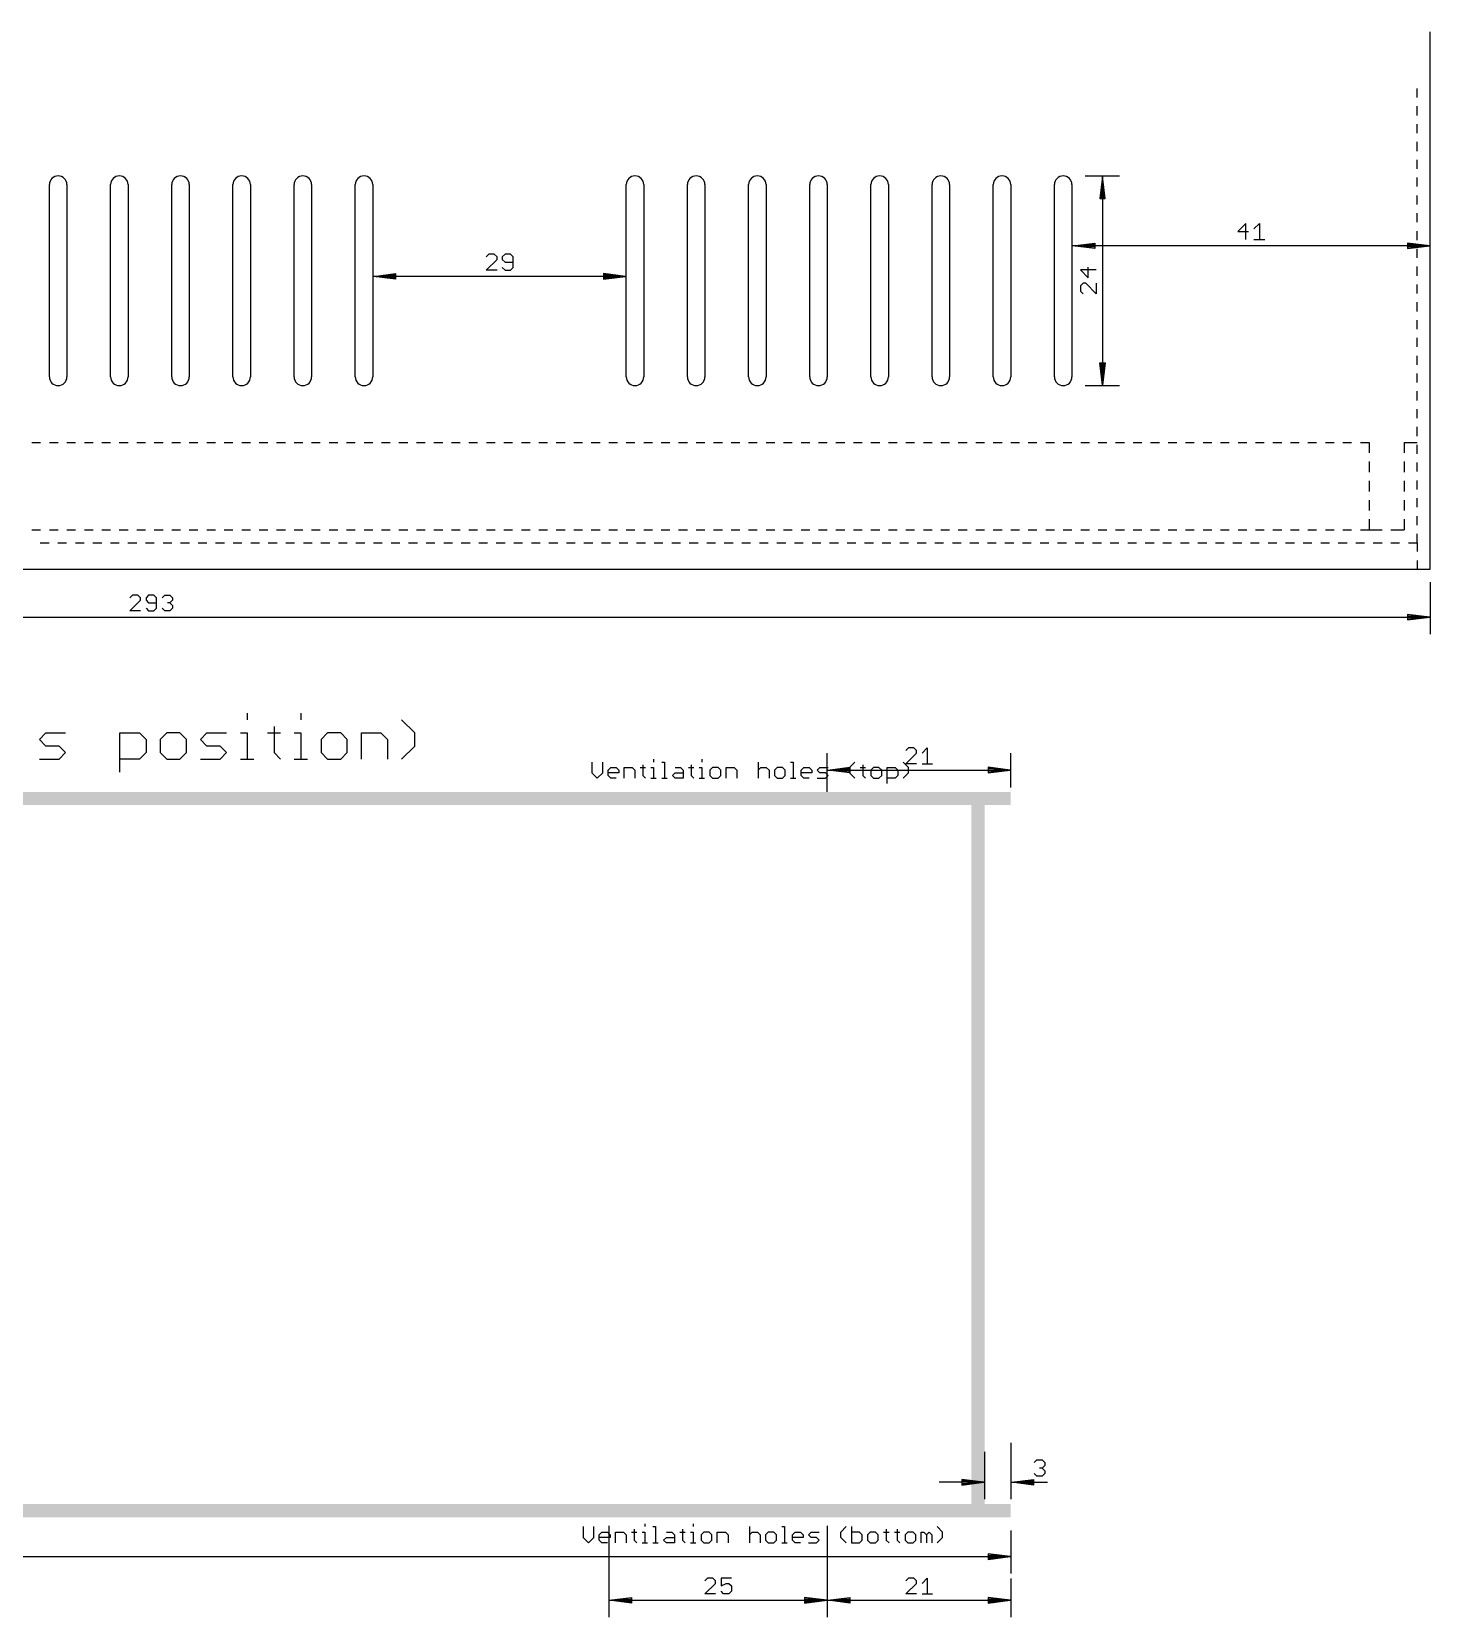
# Model space of a CAD drawing. Extents: x -16 to 648, y -52 to 442.
# Drawn here: x 462 to 622, y -22.9 to 158.5 of the extents above; entities that cross this region are included whole.
import ezdxf

# ---------------------------------------------------------------- set-up
doc = ezdxf.new("R2010")
doc.units = 0
for name, color, linetype in [('113', 4, 'CONTINUOUS'), ('20', 7, 'CONTINUOUS'), ('47', 2, 'CONTINUOUS')]:
    doc.layers.add(name, color=color, linetype=linetype)

# ---------------------------------------------------------------- blocks, each defined once
blk = doc.blocks.new('RECT')
blk.add_solid([(-0.5, -0.5), (0.5, -0.5), (-0.5, 0.5), (0.5, 0.5)])

msp = doc.modelspace()

# ---------------------------------------------------------------- linework, layer by layer
at = {"layer": '113'}
for p, q in [((464, 119), (464, 141)), ((466, 141), (466, 119)), ((471, 119), (471, 141)), ((473, 141), (473, 119)), ((478, 119), (478, 141)), ((480, 141), (480, 119)), ((485, 119), (485, 141)), ((487, 141), (487, 119)), ((492, 119), (492, 141)), ((494, 141), (494, 119)), ((499, 119), (499, 141)), ((501, 141), (501, 119)), ((530, 119), (530, 141)), ((532, 141), (532, 119)), ((537, 119), (537, 141)), ((539, 141), (539, 119)), ((544, 119), (544, 141)), ((546, 141), (546, 119)), ((551, 119), (551, 141)), ((553, 141), (553, 119)), ((558, 119), (558, 141)), ((560, 141), (560, 119)), ((565, 119), (565, 141)), ((567, 141), (567, 119)), ((572, 119), (572, 141)), ((574, 141), (574, 119)), ((579, 119), (579, 141)), ((581, 141), (581, 119)), ((526.0762, 74.9254), (526.0762, 73.6926)), ((527.309, 73.6926), (527.309, 74.9254)), ((531.9091, 74.6172), (531.9091, 73.3844)), ((533.1368, 75.2336), (533.1368, 74.9254)), ((534.0563, 74.9254), (534.3645, 74.9254)), ((534.3645, 74.9254), (534.3645, 73.0762)), ((537.4338, 74.6172), (537.4338, 73.3844)), ((538.6615, 75.2336), (538.6615, 74.9254)), ((545.1058, 74.9254), (545.1058, 73.0762)), ((548.7889, 74.9254), (549.0971, 74.9254)), ((549.0971, 74.9254), (549.0971, 73.0762)), ((555.5414, 74.309), (556.1577, 74.9254)), ((557.0773, 74.6172), (557.0773, 73.3844)), ((562.2963, 74.309), (561.6799, 74.9254)), ((526.0762, 73.6926), (526.6926, 73.0762)), ((526.6926, 73.0762), (527.309, 73.6926)), ((527.9178, 74.0008), (528.226, 74.309)), ((527.9178, 73.3844), (527.9178, 74.0008)), ((529.1506, 73.6926), (527.9178, 73.6926)), ((528.226, 73.0762), (527.9178, 73.3844)), ((528.226, 74.309), (528.8424, 74.309)), ((528.8424, 73.0762), (528.226, 73.0762)), ((528.8424, 74.309), (529.1506, 74.0008)), ((529.1506, 74.0008), (529.1506, 73.6926)), ((529.7593, 73.0762), (529.7593, 74.309)), ((529.7593, 74.309), (530.6839, 74.309)), ((530.6839, 74.309), (530.9921, 74.0008)), ((530.9921, 74.0008), (530.9921, 73.0762)), ((531.6009, 74.309), (532.2173, 74.309)), ((531.9091, 73.3844), (532.2173, 73.0762)), ((532.8286, 74.309), (533.1368, 74.309)), ((532.8286, 73.0762), (533.445, 73.0762)), ((533.1368, 74.309), (533.1368, 73.0762)), ((534.0563, 73.0762), (534.6727, 73.0762)), ((535.2841, 73.3844), (535.5923, 73.6926)), ((535.5923, 73.0762), (535.2841, 73.3844)), ((535.5923, 74.309), (536.2087, 74.309)), ((535.5923, 73.6926), (536.5168, 73.6926)), ((536.5168, 73.0762), (535.5923, 73.0762)), ((536.2087, 74.309), (536.5168, 74.0008)), ((536.5168, 74.0008), (536.5168, 73.0762)), ((537.1256, 74.309), (537.742, 74.309)), ((537.4338, 73.3844), (537.742, 73.0762)), ((538.3533, 74.309), (538.6615, 74.309)), ((538.3533, 73.0762), (538.9697, 73.0762)), ((538.6615, 74.309), (538.6615, 73.0762)), ((539.8893, 74.309), (539.5811, 74.0008)), ((539.5811, 74.0008), (539.5811, 73.3844)), ((539.5811, 73.3844), (539.8893, 73.0762)), ((540.5057, 74.309), (539.8893, 74.309)), ((539.8893, 73.0762), (540.5057, 73.0762)), ((540.8139, 74.0008), (540.5057, 74.309)), ((540.5057, 73.0762), (540.8139, 73.3844)), ((540.8139, 73.3844), (540.8139, 74.0008)), ((541.4226, 73.0762), (541.4226, 74.309)), ((541.4226, 74.309), (542.3472, 74.309)), ((542.3472, 74.309), (542.6554, 74.0008)), ((542.6554, 74.0008), (542.6554, 73.0762)), ((545.1058, 74.0008), (545.414, 74.309)), ((545.414, 74.309), (546.0304, 74.309)), ((546.0304, 74.309), (546.3386, 74.0008)), ((546.3386, 74.0008), (546.3386, 73.0762)), ((547.2555, 74.309), (546.9474, 74.0008)), ((546.9474, 74.0008), (546.9474, 73.3844)), ((546.9474, 73.3844), (547.2555, 73.0762)), ((547.8719, 74.309), (547.2555, 74.309)), ((547.2555, 73.0762), (547.8719, 73.0762)), ((548.1801, 74.0008), (547.8719, 74.309)), ((547.8719, 73.0762), (548.1801, 73.3844)), ((548.1801, 73.3844), (548.1801, 74.0008)), ((548.7889, 73.0762), (549.4053, 73.0762)), ((550.0166, 74.0008), (550.3248, 74.309)), ((550.0166, 73.3844), (550.0166, 74.0008)), ((551.2494, 73.6926), (550.0166, 73.6926)), ((550.3248, 73.0762), (550.0166, 73.3844)), ((550.3248, 74.309), (550.9412, 74.309)), ((550.9412, 73.0762), (550.3248, 73.0762)), ((550.9412, 74.309), (551.2494, 74.0008)), ((551.2494, 74.0008), (551.2494, 73.6926)), ((551.8582, 74.0008), (552.1664, 74.309)), ((552.1664, 73.6926), (551.8582, 74.0008)), ((551.8582, 73.0762), (552.7828, 73.0762)), ((552.1664, 74.309), (553.091, 74.309)), ((552.7828, 73.6926), (552.1664, 73.6926)), ((553.091, 73.3844), (552.7828, 73.6926)), ((552.7828, 73.0762), (553.091, 73.3844)), ((555.5414, 73.6926), (555.5414, 74.309)), ((556.1577, 73.0762), (555.5414, 73.6926)), ((556.7691, 74.309), (557.3855, 74.309)), ((557.0773, 73.3844), (557.3855, 73.0762)), ((558.305, 74.309), (557.9968, 74.0008)), ((557.9968, 74.0008), (557.9968, 73.3844)), ((557.9968, 73.3844), (558.305, 73.0762)), ((558.9214, 74.309), (558.305, 74.309)), ((558.305, 73.0762), (558.9214, 73.0762)), ((559.2296, 74.0008), (558.9214, 74.309)), ((558.9214, 73.0762), (559.2296, 73.3844)), ((559.2296, 73.3844), (559.2296, 74.0008)), ((559.8384, 72.4598), (559.8384, 74.309)), ((559.8384, 74.309), (560.7629, 74.309)), ((560.7629, 73.0762), (559.8384, 73.0762)), ((560.7629, 74.309), (561.0711, 74.0008)), ((561.0711, 73.3844), (560.7629, 73.0762)), ((561.0711, 74.0008), (561.0711, 73.3844)), ((561.6799, 73.0762), (562.2963, 73.6926)), ((562.2963, 73.6926), (562.2963, 74.309)), ((525.0762, -12.5746), (525.0762, -13.8074)), ((526.309, -13.8074), (526.309, -12.5746)), ((532.1368, -12.2664), (532.1368, -12.5746)), ((533.0563, -12.5746), (533.3645, -12.5746)), ((533.3645, -12.5746), (533.3645, -14.4238)), ((537.6615, -12.2664), (537.6615, -12.5746)), ((544.1058, -12.5746), (544.1058, -14.4238)), ((547.7889, -12.5746), (548.0971, -12.5746)), ((548.0971, -12.5746), (548.0971, -14.4238)), ((554.5414, -13.191), (555.1577, -12.5746)), ((555.7691, -12.5746), (555.7691, -14.4238)), ((566.2072, -13.191), (565.5908, -12.5746)), ((525.0762, -13.8074), (525.6926, -14.4238)), ((525.6926, -14.4238), (526.309, -13.8074)), ((526.9178, -13.4992), (527.226, -13.191)), ((526.9178, -14.1156), (526.9178, -13.4992)), ((528.1506, -13.8074), (526.9178, -13.8074)), ((527.226, -14.4238), (526.9178, -14.1156)), ((527.226, -13.191), (527.8424, -13.191)), ((527.8424, -14.4238), (527.226, -14.4238)), ((527.8424, -13.191), (528.1506, -13.4992)), ((528.1506, -13.4992), (528.1506, -13.8074)), ((528.7593, -14.4238), (528.7593, -13.191)), ((528.7593, -13.191), (529.6839, -13.191)), ((529.6839, -13.191), (529.9921, -13.4992)), ((529.9921, -13.4992), (529.9921, -14.4238)), ((530.6009, -13.191), (531.2173, -13.191)), ((530.9091, -12.8828), (530.9091, -14.1156)), ((530.9091, -14.1156), (531.2173, -14.4238)), ((531.8286, -13.191), (532.1368, -13.191)), ((531.8286, -14.4238), (532.445, -14.4238)), ((532.1368, -13.191), (532.1368, -14.4238)), ((533.0563, -14.4238), (533.6727, -14.4238)), ((534.2841, -14.1156), (534.5923, -13.8074)), ((534.5923, -14.4238), (534.2841, -14.1156)), ((534.5923, -13.191), (535.2087, -13.191)), ((534.5923, -13.8074), (535.5168, -13.8074)), ((535.5168, -14.4238), (534.5923, -14.4238)), ((535.2087, -13.191), (535.5168, -13.4992)), ((535.5168, -13.4992), (535.5168, -14.4238)), ((536.1256, -13.191), (536.742, -13.191)), ((536.4338, -12.8828), (536.4338, -14.1156)), ((536.4338, -14.1156), (536.742, -14.4238)), ((537.3533, -13.191), (537.6615, -13.191)), ((537.3533, -14.4238), (537.9697, -14.4238)), ((537.6615, -13.191), (537.6615, -14.4238)), ((538.8893, -13.191), (538.5811, -13.4992)), ((538.5811, -13.4992), (538.5811, -14.1156)), ((538.5811, -14.1156), (538.8893, -14.4238)), ((539.5057, -13.191), (538.8893, -13.191)), ((538.8893, -14.4238), (539.5057, -14.4238)), ((539.8139, -13.4992), (539.5057, -13.191)), ((539.5057, -14.4238), (539.8139, -14.1156)), ((539.8139, -14.1156), (539.8139, -13.4992)), ((540.4226, -14.4238), (540.4226, -13.191)), ((540.4226, -13.191), (541.3472, -13.191)), ((541.3472, -13.191), (541.6554, -13.4992)), ((541.6554, -13.4992), (541.6554, -14.4238)), ((544.1058, -13.4992), (544.414, -13.191)), ((544.414, -13.191), (545.0304, -13.191)), ((545.0304, -13.191), (545.3386, -13.4992)), ((545.3386, -13.4992), (545.3386, -14.4238)), ((546.2555, -13.191), (545.9474, -13.4992)), ((545.9474, -13.4992), (545.9474, -14.1156)), ((545.9474, -14.1156), (546.2555, -14.4238)), ((546.8719, -13.191), (546.2555, -13.191)), ((546.2555, -14.4238), (546.8719, -14.4238)), ((547.1801, -13.4992), (546.8719, -13.191)), ((546.8719, -14.4238), (547.1801, -14.1156)), ((547.1801, -14.1156), (547.1801, -13.4992)), ((547.7889, -14.4238), (548.4053, -14.4238)), ((549.0166, -13.4992), (549.3248, -13.191)), ((549.0166, -14.1156), (549.0166, -13.4992)), ((550.2494, -13.8074), (549.0166, -13.8074)), ((549.3248, -14.4238), (549.0166, -14.1156)), ((549.3248, -13.191), (549.9412, -13.191)), ((549.9412, -14.4238), (549.3248, -14.4238)), ((549.9412, -13.191), (550.2494, -13.4992)), ((550.2494, -13.4992), (550.2494, -13.8074)), ((550.8582, -13.4992), (551.1664, -13.191)), ((551.1664, -13.8074), (550.8582, -13.4992)), ((550.8582, -14.4238), (551.7828, -14.4238)), ((551.1664, -13.191), (552.091, -13.191)), ((551.7828, -13.8074), (551.1664, -13.8074)), ((552.091, -14.1156), (551.7828, -13.8074)), ((551.7828, -14.4238), (552.091, -14.1156)), ((554.5414, -13.8074), (554.5414, -13.191)), ((555.1577, -14.4238), (554.5414, -13.8074)), ((556.6937, -13.191), (555.7691, -13.191)), ((555.7691, -14.4238), (556.6937, -14.4238)), ((557.0019, -13.4992), (556.6937, -13.191)), ((556.6937, -14.4238), (557.0019, -14.1156)), ((557.0019, -14.1156), (557.0019, -13.4992)), ((557.9188, -13.191), (557.6106, -13.4992)), ((557.6106, -13.4992), (557.6106, -14.1156)), ((557.6106, -14.1156), (557.9188, -14.4238)), ((558.5352, -13.191), (557.9188, -13.191)), ((557.9188, -14.4238), (558.5352, -14.4238)), ((558.8434, -13.4992), (558.5352, -13.191)), ((558.5352, -14.4238), (558.8434, -14.1156)), ((558.8434, -14.1156), (558.8434, -13.4992)), ((559.4522, -13.191), (560.0686, -13.191)), ((559.7604, -12.8828), (559.7604, -14.1156)), ((559.7604, -14.1156), (560.0686, -14.4238)), ((560.6799, -13.191), (561.2963, -13.191)), ((560.9881, -12.8828), (560.9881, -14.1156)), ((560.9881, -14.1156), (561.2963, -14.4238)), ((562.2158, -13.191), (561.9076, -13.4992)), ((561.9076, -13.4992), (561.9076, -14.1156)), ((561.9076, -14.1156), (562.2158, -14.4238)), ((562.8322, -13.191), (562.2158, -13.191)), ((562.2158, -14.4238), (562.8322, -14.4238)), ((563.1404, -13.4992), (562.8322, -13.191)), ((562.8322, -14.4238), (563.1404, -14.1156)), ((563.1404, -14.1156), (563.1404, -13.4992)), ((563.7492, -14.4238), (563.7492, -13.191)), ((563.7492, -13.191), (564.0574, -13.191)), ((564.0574, -13.191), (564.3656, -13.4992)), ((564.3656, -13.4992), (564.6738, -13.191)), ((564.3656, -13.4992), (564.3656, -14.4238)), ((564.6738, -13.191), (564.982, -13.4992)), ((564.982, -13.4992), (564.982, -14.4238)), ((565.5908, -14.4238), (566.2072, -13.8074)), ((566.2072, -13.8074), (566.2072, -13.191))]:
    msp.add_line(p, q, dxfattribs=at)
for centre, start, end in [((465, 141), 90, 180), ((465, 141), 0, 90), ((472, 141), 90, 180), ((472, 141), 0, 90), ((479, 141), 90, 180), ((479, 141), 0, 90), ((486, 141), 90, 180), ((486, 141), 0, 90), ((493, 141), 90, 180), ((493, 141), 0, 90), ((500, 141), 90, 180), ((500, 141), 0, 90), ((531, 141), 90, 180), ((531, 141), 0, 90), ((538, 141), 90, 180), ((538, 141), 0, 90), ((545, 141), 90, 180), ((545, 141), 0, 90), ((552, 141), 90, 180), ((552, 141), 0, 90), ((559, 141), 90, 180), ((559, 141), 0, 90), ((566, 141), 90, 180), ((566, 141), 0, 90), ((573, 141), 90, 180), ((573, 141), 0, 90), ((580, 141), 90, 180), ((580, 141), 0, 90), ((465, 119), 180, 270), ((465, 119), 270, 0), ((472, 119), 180, 270), ((472, 119), 270, 0), ((479, 119), 180, 270), ((479, 119), 270, 0), ((486, 119), 180, 270), ((486, 119), 270, 0), ((493, 119), 180, 270), ((493, 119), 270, 0), ((500, 119), 180, 270), ((500, 119), 270, 0), ((531, 119), 180, 270), ((531, 119), 270, 0), ((538, 119), 180, 270), ((538, 119), 270, 0), ((545, 119), 180, 270), ((545, 119), 270, 0), ((552, 119), 180, 270), ((552, 119), 270, 0), ((559, 119), 180, 270), ((559, 119), 270, 0), ((566, 119), 180, 270), ((566, 119), 270, 0), ((573, 119), 180, 270), ((573, 119), 270, 0), ((580, 119), 180, 270), ((580, 119), 270, 0)]:
    msp.add_arc(centre, 1, start, end, dxfattribs=at)
at = {"layer": '20'}
for p, q in [((622, 97), (622, 158.5)), ((620.5, 150.9615), (620.5, 152)), ((620.5, 148.9231), (620.5, 149.9615)), ((620.5, 146.8846), (620.5, 147.9231)), ((620.5, 144.8462), (620.5, 145.8846)), ((620.5, 142.8077), (620.5, 143.8462)), ((620.5, 140.7692), (620.5, 141.8077)), ((620.5, 138.7308), (620.5, 139.7692)), ((620.5, 136.6923), (620.5, 137.7308)), ((620.5, 134.6538), (620.5, 135.6923)), ((620.5, 132.6154), (620.5, 133.6538)), ((620.5, 130.5769), (620.5, 131.6154)), ((620.5, 128.5385), (620.5, 129.5769)), ((620.5, 126.5), (620.5, 127.5385)), ((620.5, 124.4615), (620.5, 125.5)), ((620.5, 122.4231), (620.5, 123.4615)), ((620.5, 120.3846), (620.5, 121.4231)), ((620.5, 118.3462), (620.5, 119.3846)), ((620.5, 116.3077), (620.5, 117.3462)), ((620.5, 114.2692), (620.5, 115.3077)), ((620.5, 112.2308), (620.5, 113.2692)), ((462, 111.5), (463, 111.5)), ((464, 111.5), (465, 111.5)), ((466, 111.5), (467, 111.5)), ((468, 111.5), (469, 111.5)), ((470, 111.5), (471, 111.5)), ((472, 111.5), (473, 111.5)), ((474, 111.5), (475, 111.5)), ((476, 111.5), (477, 111.5)), ((478, 111.5), (479, 111.5)), ((480, 111.5), (481, 111.5)), ((482, 111.5), (483, 111.5)), ((484, 111.5), (485, 111.5)), ((486, 111.5), (487, 111.5)), ((488, 111.5), (489, 111.5)), ((490, 111.5), (491, 111.5)), ((492, 111.5), (493, 111.5)), ((494, 111.5), (495, 111.5)), ((496, 111.5), (497, 111.5)), ((498, 111.5), (499, 111.5)), ((500, 111.5), (501, 111.5)), ((502, 111.5), (503, 111.5)), ((504, 111.5), (505, 111.5)), ((506, 111.5), (507, 111.5)), ((508, 111.5), (509, 111.5)), ((510, 111.5), (511, 111.5)), ((512, 111.5), (513, 111.5)), ((514, 111.5), (515, 111.5)), ((516, 111.5), (517, 111.5)), ((518, 111.5), (519, 111.5)), ((520, 111.5), (521, 111.5)), ((522, 111.5), (523, 111.5)), ((524, 111.5), (525, 111.5)), ((526, 111.5), (527, 111.5)), ((528, 111.5), (529, 111.5)), ((530, 111.5), (531, 111.5)), ((532, 111.5), (533, 111.5)), ((534, 111.5), (535, 111.5)), ((536, 111.5), (537, 111.5)), ((538, 111.5), (539, 111.5)), ((540, 111.5), (541, 111.5)), ((542, 111.5), (543, 111.5)), ((544, 111.5), (545, 111.5)), ((546, 111.5), (547, 111.5)), ((548, 111.5), (549, 111.5)), ((550, 111.5), (551, 111.5)), ((552, 111.5), (553, 111.5)), ((554, 111.5), (555, 111.5)), ((556, 111.5), (557, 111.5)), ((558, 111.5), (559, 111.5)), ((560, 111.5), (561, 111.5)), ((562, 111.5), (563, 111.5)), ((564, 111.5), (565, 111.5)), ((566, 111.5), (567, 111.5)), ((568, 111.5), (569, 111.5)), ((570, 111.5), (571, 111.5)), ((572, 111.5), (573, 111.5)), ((574, 111.5), (575, 111.5)), ((576, 111.5), (577, 111.5)), ((578, 111.5), (579, 111.5)), ((580, 111.5), (581, 111.5)), ((582, 111.5), (583, 111.5)), ((584, 111.5), (585, 111.5)), ((586, 111.5), (587, 111.5)), ((588, 111.5), (589, 111.5)), ((590, 111.5), (591, 111.5)), ((592, 111.5), (593, 111.5)), ((594, 111.5), (595, 111.5)), ((596, 111.5), (597, 111.5)), ((598, 111.5), (599, 111.5)), ((600, 111.5), (601, 111.5)), ((602, 111.5), (603, 111.5)), ((604, 111.5), (605, 111.5)), ((606, 111.5), (607, 111.5)), ((608, 111.5), (609, 111.5)), ((610, 111.5), (611, 111.5)), ((612, 111.5), (613, 111.5)), ((614, 111.5), (615, 111.5)), ((615, 111.5), (615, 110.3)), ((619, 111.5), (619, 110.3)), ((619, 111.5), (620.5, 111.5)), ((620.5, 110.1923), (620.5, 111.2308)), ((615, 109.3), (615, 108.1)), ((619, 109.3), (619, 108.1)), ((620.5, 108.1538), (620.5, 109.1923)), ((615, 107.1), (615, 105.9)), ((619, 107.1), (619, 105.9)), ((620.5, 106.1154), (620.5, 107.1538)), ((615, 104.9), (615, 103.7)), ((619, 104.9), (619, 103.7)), ((620.5, 104.0769), (620.5, 105.1154)), ((615, 102.7), (615, 101.5)), ((619, 102.7), (619, 101.5)), ((620.5, 102.0385), (620.5, 103.0769)), ((462, 101.5), (463, 101.5)), ((462.9552, 100), (463.9621, 100)), ((464, 101.5), (465, 101.5)), ((464.9621, 100), (465.969, 100)), ((466, 101.5), (467, 101.5)), ((466.969, 100), (467.9759, 100)), ((468, 101.5), (469, 101.5)), ((468.9759, 100), (469.9828, 100)), ((470, 101.5), (471, 101.5)), ((470.9828, 100), (471.9897, 100)), ((472, 101.5), (473, 101.5)), ((472.9897, 100), (473.9966, 100)), ((474, 101.5), (475, 101.5)), ((474.9966, 100), (476.0034, 100)), ((476, 101.5), (477, 101.5)), ((477.0034, 100), (478.0103, 100)), ((478, 101.5), (479, 101.5)), ((479.0103, 100), (480.0172, 100)), ((480, 101.5), (481, 101.5)), ((481.0172, 100), (482.0241, 100)), ((482, 101.5), (483, 101.5)), ((483.0241, 100), (484.031, 100)), ((484, 101.5), (485, 101.5)), ((485.031, 100), (486.0379, 100)), ((486, 101.5), (487, 101.5)), ((487.0379, 100), (488.0448, 100)), ((488, 101.5), (489, 101.5)), ((489.0448, 100), (490.0517, 100)), ((490, 101.5), (491, 101.5)), ((491.0517, 100), (492.0586, 100)), ((492, 101.5), (493, 101.5)), ((493.0586, 100), (494.0655, 100)), ((494, 101.5), (495, 101.5)), ((495.0655, 100), (496.0724, 100)), ((496, 101.5), (497, 101.5)), ((497.0724, 100), (498.0793, 100)), ((498, 101.5), (499, 101.5)), ((499.0793, 100), (500.0862, 100)), ((500, 101.5), (501, 101.5)), ((501.0862, 100), (502.0931, 100)), ((502, 101.5), (503, 101.5)), ((503.0931, 100), (504.1, 100)), ((504, 101.5), (505, 101.5)), ((505.1, 100), (506.1069, 100)), ((506, 101.5), (507, 101.5)), ((507.1069, 100), (508.1138, 100)), ((508, 101.5), (509, 101.5)), ((509.1138, 100), (510.1207, 100)), ((510, 101.5), (511, 101.5)), ((511.1207, 100), (512.1276, 100)), ((512, 101.5), (513, 101.5)), ((513.1276, 100), (514.1345, 100)), ((514, 101.5), (515, 101.5)), ((515.1345, 100), (516.1414, 100)), ((516, 101.5), (517, 101.5)), ((517.1414, 100), (518.1483, 100)), ((518, 101.5), (519, 101.5)), ((519.1483, 100), (520.1552, 100)), ((520, 101.5), (521, 101.5)), ((521.1552, 100), (522.1621, 100)), ((522, 101.5), (523, 101.5)), ((523.1621, 100), (524.169, 100)), ((524, 101.5), (525, 101.5)), ((525.169, 100), (526.1759, 100)), ((526, 101.5), (527, 101.5)), ((527.1759, 100), (528.1828, 100)), ((528, 101.5), (529, 101.5)), ((529.1828, 100), (530.1897, 100)), ((530, 101.5), (531, 101.5)), ((531.1897, 100), (532.1966, 100)), ((532, 101.5), (533, 101.5)), ((533.1966, 100), (534.2034, 100)), ((534, 101.5), (535, 101.5)), ((535.2034, 100), (536.2103, 100)), ((536, 101.5), (537, 101.5)), ((537.2103, 100), (538.2172, 100)), ((538, 101.5), (539, 101.5)), ((539.2172, 100), (540.2241, 100)), ((540, 101.5), (541, 101.5)), ((541.2241, 100), (542.231, 100)), ((542, 101.5), (543, 101.5)), ((543.231, 100), (544.2379, 100)), ((544, 101.5), (545, 101.5)), ((545.2379, 100), (546.2448, 100)), ((546, 101.5), (547, 101.5)), ((547.2448, 100), (548.2517, 100)), ((548, 101.5), (549, 101.5)), ((549.2517, 100), (550.2586, 100)), ((550, 101.5), (551, 101.5)), ((551.2586, 100), (552.2655, 100)), ((552, 101.5), (553, 101.5)), ((553.2655, 100), (554.2724, 100)), ((554, 101.5), (555, 101.5)), ((555.2724, 100), (556.2793, 100)), ((556, 101.5), (557, 101.5)), ((557.2793, 100), (558.2862, 100)), ((558, 101.5), (559, 101.5)), ((559.2862, 100), (560.2931, 100)), ((560, 101.5), (561, 101.5)), ((561.2931, 100), (562.3, 100)), ((562, 101.5), (563, 101.5)), ((563.3, 100), (564.3069, 100)), ((564, 101.5), (565, 101.5)), ((565.3069, 100), (566.3138, 100)), ((566, 101.5), (567, 101.5)), ((567.3138, 100), (568.3207, 100)), ((568, 101.5), (569, 101.5)), ((569.3207, 100), (570.3276, 100)), ((570, 101.5), (571, 101.5)), ((571.3276, 100), (572.3345, 100)), ((572, 101.5), (573, 101.5)), ((573.3345, 100), (574.3414, 100)), ((574, 101.5), (575, 101.5)), ((575.3414, 100), (576.3483, 100)), ((576, 101.5), (577, 101.5)), ((577.3483, 100), (578.3552, 100)), ((578, 101.5), (579, 101.5)), ((579.3552, 100), (580.3621, 100)), ((580, 101.5), (581, 101.5)), ((581.3621, 100), (582.369, 100)), ((582, 101.5), (583, 101.5)), ((583.369, 100), (584.3759, 100)), ((584, 101.5), (585, 101.5)), ((585.3759, 100), (586.3828, 100)), ((586, 101.5), (587, 101.5)), ((587.3828, 100), (588.3897, 100)), ((588, 101.5), (589, 101.5)), ((589.3897, 100), (590.3966, 100)), ((590, 101.5), (591, 101.5)), ((591.3966, 100), (592.4034, 100)), ((592, 101.5), (593, 101.5)), ((593.4034, 100), (594.4103, 100)), ((594, 101.5), (595, 101.5)), ((595.4103, 100), (596.4172, 100)), ((596, 101.5), (597, 101.5)), ((597.4172, 100), (598.4241, 100)), ((598, 101.5), (599, 101.5)), ((599.4241, 100), (600.431, 100)), ((600, 101.5), (601, 101.5)), ((601.431, 100), (602.4379, 100)), ((602, 101.5), (603, 101.5)), ((603.4379, 100), (604.4448, 100)), ((604, 101.5), (605, 101.5)), ((605.4448, 100), (606.4517, 100)), ((606, 101.5), (607, 101.5)), ((607.4517, 100), (608.4586, 100)), ((608, 101.5), (609, 101.5)), ((609.4586, 100), (610.4655, 100)), ((610, 101.5), (611, 101.5)), ((611.4655, 100), (612.4724, 100)), ((612, 101.5), (613, 101.5)), ((613.4724, 100), (614.4793, 100)), ((614, 101.5), (615, 101.5)), ((615, 101.5), (616.5, 101.5)), ((615.4793, 100), (616.4862, 100)), ((617.4862, 100), (618.4931, 100)), ((617.5, 101.5), (619, 101.5)), ((619.4931, 100), (620.5, 100)), ((620.5, 100), (620.5, 101.0385)), ((620.5, 100), (620.5, 99)), ((620.5, 98), (620.5, 97)), ((330.5, 97), (620.5, 97)), ((620.5, 97), (622, 97))]:
    msp.add_line(p, q, dxfattribs=at)
at = {"layer": '47'}
for p, q in [((582.5, 142), (586.45, 142)), ((584.5, 141.935), (584.1808, 139.4)), ((584.5, 141.935), (584.24, 139.4)), ((584.5, 141.935), (584.37, 139.4)), ((584.5, 141.935), (584.5, 118.065)), ((584.8192, 139.4), (584.5, 141.935)), ((584.63, 139.4), (584.5, 141.935)), ((584.76, 139.4), (584.5, 141.935)), ((584.1808, 139.4), (584.8192, 139.4)), ((600.9075, 136.5554), (599.9829, 135.6308)), ((600.9075, 134.7062), (600.9075, 136.5554)), ((601.8245, 135.939), (602.4409, 136.5554)), ((602.4409, 136.5554), (602.4409, 134.7062)), ((581, 135), (581, 132.05)), ((581.065, 134), (583.6, 134.3192)), ((583.6, 134.3192), (583.6, 133.6808)), ((599.9829, 135.6308), (601.2157, 135.6308)), ((601.8245, 134.7062), (603.0573, 134.7062)), ((621.935, 134), (619.4, 134.3192)), ((619.4, 134.3192), (619.4, 133.6808)), ((622, 132.5), (622, 135.95)), ((501, 132.5), (501, 128.55)), ((514.2911, 133.0554), (513.9829, 132.7472)), ((514.9075, 133.0554), (514.2911, 133.0554)), ((515.2157, 132.7472), (514.9075, 133.0554)), ((515.2157, 132.439), (515.2157, 132.7472)), ((516.1327, 133.0554), (515.8245, 132.7472)), ((515.8245, 132.7472), (515.8245, 132.439)), ((516.7491, 133.0554), (516.1327, 133.0554)), ((517.0573, 132.7472), (516.7491, 133.0554)), ((517.0573, 131.5144), (517.0573, 132.7472)), ((581.065, 134), (583.6, 134.26)), ((581.065, 134), (583.6, 134.13)), ((621.935, 134), (581.065, 134)), ((583.6, 133.6808), (581.065, 134)), ((583.6, 133.87), (581.065, 134)), ((583.6, 133.74), (581.065, 134)), ((621.935, 134), (619.4, 134.26)), ((621.935, 134), (619.4, 134.13)), ((619.4, 133.6808), (621.935, 134)), ((619.4, 133.87), (621.935, 134)), ((619.4, 133.74), (621.935, 134)), ((501.065, 130.5), (503.6, 130.8192)), ((501.065, 130.5), (503.6, 130.76)), ((503.6, 130.8192), (503.6, 130.1808)), ((513.9829, 131.2062), (515.2157, 132.439)), ((515.2157, 131.2062), (513.9829, 131.2062)), ((515.8245, 132.439), (516.1327, 132.1308)), ((515.8245, 131.5144), (516.1327, 131.2062)), ((516.1327, 132.1308), (517.0573, 132.1308)), ((516.1327, 131.2062), (516.7491, 131.2062)), ((516.7491, 131.2062), (517.0573, 131.5144)), ((529.935, 130.5), (527.4, 130.8192)), ((527.4, 130.8192), (527.4, 130.1808)), ((529.935, 130.5), (527.4, 130.76)), ((530, 129), (530, 132.45)), ((583.7684, 131.2491), (581.9701, 131.2491)), ((581.9701, 131.2491), (582.8692, 130.3499)), ((582.8692, 130.3499), (582.8692, 131.5488)), ((501.065, 130.5), (503.6, 130.63)), ((529.935, 130.5), (501.065, 130.5)), ((503.6, 130.1808), (501.065, 130.5)), ((503.6, 130.37), (501.065, 130.5)), ((503.6, 130.24), (501.065, 130.5)), ((529.935, 130.5), (527.4, 130.63)), ((527.4, 130.1808), (529.935, 130.5)), ((527.4, 130.37), (529.935, 130.5)), ((527.4, 130.24), (529.935, 130.5)), ((582.2698, 129.7072), (581.9701, 129.4075)), ((581.9701, 129.4075), (581.9701, 128.8081)), ((582.5695, 129.7072), (582.2698, 129.7072)), ((583.7684, 128.5083), (582.5695, 129.7072)), ((583.7684, 129.7072), (583.7684, 128.5083)), ((581.9701, 128.8081), (582.2698, 128.5083)), ((584.5, 118.065), (584.1808, 120.6)), ((584.1808, 120.6), (584.8192, 120.6)), ((584.5, 118.065), (584.24, 120.6)), ((584.5, 118.065), (584.37, 120.6)), ((584.8192, 120.6), (584.5, 118.065)), ((584.63, 120.6), (584.5, 118.065)), ((584.76, 120.6), (584.5, 118.065)), ((582.5, 118), (586.45, 118)), ((622, 95.5), (622, 89.55)), ((473.5137, 94.0299), (473.2139, 93.7302)), ((473.2139, 92.2316), (474.4128, 93.4305)), ((474.1131, 94.0299), (473.5137, 94.0299)), ((474.4128, 93.7302), (474.1131, 94.0299)), ((474.4128, 93.4305), (474.4128, 93.7302)), ((475.3552, 94.0299), (475.0555, 93.7302)), ((475.0555, 93.7302), (475.0555, 93.4305)), ((475.0555, 93.4305), (475.3552, 93.1308)), ((475.9547, 94.0299), (475.3552, 94.0299)), ((475.3552, 93.1308), (476.2544, 93.1308)), ((476.2544, 93.7302), (475.9547, 94.0299)), ((476.2544, 92.5313), (476.2544, 93.7302)), ((476.8971, 93.7302), (477.1968, 94.0299)), ((477.1968, 94.0299), (477.7962, 94.0299)), ((477.7962, 93.1308), (477.4965, 93.1308)), ((477.7962, 94.0299), (478.096, 93.7302)), ((478.096, 93.4305), (477.7962, 93.1308)), ((477.7962, 93.1308), (478.096, 92.831)), ((478.096, 93.7302), (478.096, 93.4305)), ((478.096, 92.831), (478.096, 92.5313)), ((329.065, 91.5), (621.935, 91.5)), ((474.4128, 92.2316), (473.2139, 92.2316)), ((475.0555, 92.5313), (475.3552, 92.2316)), ((475.3552, 92.2316), (475.9547, 92.2316)), ((475.9547, 92.2316), (476.2544, 92.5313)), ((477.1968, 92.2316), (476.8971, 92.5313)), ((477.7962, 92.2316), (477.1968, 92.2316)), ((478.096, 92.5313), (477.7962, 92.2316)), ((621.935, 91.5), (619.4, 91.8192)), ((619.4, 91.8192), (619.4, 91.1808)), ((621.935, 91.5), (619.4, 91.76)), ((621.935, 91.5), (619.4, 91.63)), ((619.4, 91.1808), (621.935, 91.5)), ((619.4, 91.37), (621.935, 91.5)), ((619.4, 91.24), (621.935, 91.5)), ((486.6312, 80.4991), (486.6312, 79.7498)), ((492.7697, 80.4991), (492.7697, 79.7498)), ((462.8622, 77.5019), (463.6115, 78.2512)), ((463.6115, 78.2512), (465.8594, 78.2512)), ((472.07, 73.7554), (472.07, 78.2512)), ((472.07, 78.2512), (474.318, 78.2512)), ((474.318, 78.2512), (475.0673, 77.5019)), ((477.4233, 78.2512), (476.674, 77.5019)), ((478.9219, 78.2512), (477.4233, 78.2512)), ((479.6712, 77.5019), (478.9219, 78.2512)), ((481.2779, 77.5019), (482.0272, 78.2512)), ((482.0272, 78.2512), (484.2751, 78.2512)), ((485.8818, 78.2512), (486.6312, 78.2512)), ((486.6312, 78.2512), (486.6312, 75.254)), ((488.9511, 78.2512), (490.4497, 78.2512)), ((489.7004, 79.0005), (489.7004, 76.0033)), ((492.0204, 78.2512), (492.7697, 78.2512)), ((492.7697, 78.2512), (492.7697, 75.254)), ((495.839, 78.2512), (495.0897, 77.5019)), ((497.3376, 78.2512), (495.839, 78.2512)), ((498.0869, 77.5019), (497.3376, 78.2512)), ((499.6936, 75.254), (499.6936, 78.2512)), ((499.6936, 78.2512), (501.9416, 78.2512)), ((501.9416, 78.2512), (502.6909, 77.5019)), ((505.7962, 78.2512), (504.2976, 79.7498)), ((505.7962, 76.7526), (505.7962, 78.2512)), ((463.6115, 76.7526), (462.8622, 77.5019)), ((465.1101, 76.7526), (463.6115, 76.7526)), ((465.8594, 76.0033), (465.1101, 76.7526)), ((475.0673, 77.5019), (475.0673, 76.0033)), ((476.674, 77.5019), (476.674, 76.0033)), ((479.6712, 76.0033), (479.6712, 77.5019)), ((482.0272, 76.7526), (481.2779, 77.5019)), ((483.5258, 76.7526), (482.0272, 76.7526)), ((484.2751, 76.0033), (483.5258, 76.7526)), ((495.0897, 77.5019), (495.0897, 76.0033)), ((498.0869, 76.0033), (498.0869, 77.5019)), ((502.6909, 77.5019), (502.6909, 75.254)), ((504.2976, 75.254), (505.7962, 76.7526)), ((562.3081, 76.5299), (562.0083, 76.2302)), ((562.9075, 76.5299), (562.3081, 76.5299)), ((563.2072, 76.2302), (562.9075, 76.5299)), ((563.2072, 75.9305), (563.2072, 76.2302)), ((563.8499, 75.9305), (564.4493, 76.5299)), ((564.4493, 76.5299), (564.4493, 74.7316)), ((462.8622, 75.254), (465.1101, 75.254)), ((465.1101, 75.254), (465.8594, 76.0033)), ((474.318, 75.254), (472.07, 75.254)), ((475.0673, 76.0033), (474.318, 75.254)), ((476.674, 76.0033), (477.4233, 75.254)), ((477.4233, 75.254), (478.9219, 75.254)), ((478.9219, 75.254), (479.6712, 76.0033)), ((481.2779, 75.254), (483.5258, 75.254)), ((483.5258, 75.254), (484.2751, 76.0033)), ((485.8818, 75.254), (487.3805, 75.254)), ((489.7004, 76.0033), (490.4497, 75.254)), ((492.0204, 75.254), (493.519, 75.254)), ((495.0897, 76.0033), (495.839, 75.254)), ((495.839, 75.254), (497.3376, 75.254)), ((497.3376, 75.254), (498.0869, 76.0033)), ((553, 71.5), (553, 75.95)), ((562.0083, 74.7316), (563.2072, 75.9305)), ((563.2072, 74.7316), (562.0083, 74.7316)), ((563.8499, 74.7316), (565.0488, 74.7316)), ((574, 72), (574, 75.95)), ((553.065, 74), (555.6, 74.3192)), ((553.065, 74), (555.6, 74.26)), ((553.065, 74), (555.6, 74.13)), ((553.065, 74), (573.935, 74)), ((555.6, 73.6808), (553.065, 74)), ((555.6, 73.87), (553.065, 74)), ((555.6, 73.74), (553.065, 74)), ((555.6, 74.3192), (555.6, 73.6808)), ((573.935, 74), (571.4, 74.3192)), ((571.4, 74.3192), (571.4, 73.6808)), ((573.935, 74), (571.4, 74.26)), ((573.935, 74), (571.4, 74.13)), ((571.4, 73.6808), (573.935, 74)), ((571.4, 73.87), (573.935, 74)), ((571.4, 73.74), (573.935, 74)), ((574, -3), (574, -9.45)), ((571, -4), (571, -9.45)), ((576.6762, -5.2528), (576.9844, -4.9446)), ((576.9844, -4.9446), (577.6008, -4.9446)), ((577.6008, -4.9446), (577.909, -5.2528)), ((577.909, -5.2528), (577.909, -5.561)), ((570.935, -7.5), (568.4, -7.1808)), ((568.4, -7.1808), (568.4, -7.8192)), ((570.935, -7.5), (568.4, -7.24)), ((574.065, -7.5), (576.6, -7.1808)), ((574.065, -7.5), (576.6, -7.24)), ((576.6, -7.1808), (576.6, -7.8192)), ((576.9844, -6.7938), (576.6762, -6.4856)), ((577.6008, -6.7938), (576.9844, -6.7938)), ((577.6008, -5.8692), (577.2926, -5.8692)), ((577.909, -5.561), (577.6008, -5.8692)), ((577.6008, -5.8692), (577.909, -6.1774)), ((577.909, -6.4856), (577.6008, -6.7938)), ((577.909, -6.1774), (577.909, -6.4856)), ((570.935, -7.5), (565.8, -7.5)), ((570.935, -7.5), (568.4, -7.37)), ((568.4, -7.8192), (570.935, -7.5)), ((568.4, -7.63), (570.935, -7.5)), ((568.4, -7.76), (570.935, -7.5)), ((574.065, -7.5), (576.6, -7.37)), ((574.065, -7.5), (578.1888, -7.5)), ((576.6, -7.8192), (574.065, -7.5)), ((576.6, -7.63), (574.065, -7.5)), ((576.6, -7.76), (574.065, -7.5)), ((528, -12.5), (528, -22.95)), ((553, -12.5), (553, -22.95)), ((574, -13), (574, -17.95)), ((336.065, -16), (573.935, -16)), ((573.935, -16), (571.4, -15.6808)), ((571.4, -15.6808), (571.4, -16.3192)), ((573.935, -16), (571.4, -15.74)), ((573.935, -16), (571.4, -15.87)), ((571.4, -16.3192), (573.935, -16)), ((571.4, -16.13), (573.935, -16)), ((571.4, -16.26), (573.935, -16)), ((539.3081, -18.4701), (539.0083, -18.7698)), ((539.0083, -20.2684), (540.2072, -19.0695)), ((539.9075, -18.4701), (539.3081, -18.4701)), ((540.2072, -18.7698), (539.9075, -18.4701)), ((540.2072, -19.0695), (540.2072, -18.7698)), ((542.0488, -18.4701), (540.8499, -18.4701)), ((540.8499, -18.4701), (540.8499, -19.3692)), ((540.8499, -19.3692), (541.4493, -19.0695)), ((541.4493, -19.0695), (541.7491, -19.0695)), ((541.7491, -19.0695), (542.0488, -19.3692)), ((542.0488, -19.3692), (542.0488, -19.9687)), ((553, -18.5), (553, -22.95)), ((562.3081, -18.4701), (562.0083, -18.7698)), ((562.0083, -20.2684), (563.2072, -19.0695)), ((562.9075, -18.4701), (562.3081, -18.4701)), ((563.2072, -18.7698), (562.9075, -18.4701)), ((563.2072, -19.0695), (563.2072, -18.7698)), ((563.8499, -19.0695), (564.4493, -18.4701)), ((564.4493, -18.4701), (564.4493, -20.2684)), ((574, -18.5), (574, -22.95)), ((528.065, -21), (530.6, -20.6808)), ((528.065, -21), (530.6, -20.74)), ((528.065, -21), (530.6, -20.87)), ((528.065, -21), (552.935, -21)), ((530.6, -21.3192), (528.065, -21)), ((530.6, -21.13), (528.065, -21)), ((530.6, -21.26), (528.065, -21)), ((530.6, -20.6808), (530.6, -21.3192)), ((540.2072, -20.2684), (539.0083, -20.2684)), ((541.1496, -20.2684), (540.8499, -19.9687)), ((541.7491, -20.2684), (541.1496, -20.2684)), ((542.0488, -19.9687), (541.7491, -20.2684)), ((552.935, -21), (550.4, -20.6808)), ((550.4, -20.6808), (550.4, -21.3192)), ((552.935, -21), (550.4, -20.74)), ((552.935, -21), (550.4, -20.87)), ((550.4, -21.3192), (552.935, -21)), ((550.4, -21.13), (552.935, -21)), ((550.4, -21.26), (552.935, -21)), ((553.065, -21), (555.6, -20.6808)), ((553.065, -21), (555.6, -20.74)), ((553.065, -21), (555.6, -20.87)), ((553.065, -21), (573.935, -21)), ((555.6, -21.3192), (553.065, -21)), ((555.6, -21.13), (553.065, -21)), ((555.6, -21.26), (553.065, -21)), ((555.6, -20.6808), (555.6, -21.3192)), ((563.2072, -20.2684), (562.0083, -20.2684)), ((563.8499, -20.2684), (565.0488, -20.2684)), ((573.935, -21), (571.4, -20.6808)), ((571.4, -20.6808), (571.4, -21.3192)), ((573.935, -21), (571.4, -20.74)), ((573.935, -21), (571.4, -20.87)), ((571.4, -21.3192), (573.935, -21)), ((571.4, -21.13), (573.935, -21)), ((571.4, -21.26), (573.935, -21))]:
    msp.add_line(p, q, dxfattribs=at)

# ---------------------------------------------------------------- block references
at = {"layer": '113', "xscale": 25, "yscale": 1.5}
for p in [(540.5, 70.75), (540.5, -10.75)]:
    msp.add_blockref('RECT', p, dxfattribs=at)
at = {"layer": '20'}
for p, xscale, yscale in [((432, 70.75), 192, 1.5), ((563.5, 70.75), 21, 1.5), ((570.25, 30), 1.5, 80), ((432, -10.75), 192, 1.5), ((563.5, -10.75), 21, 1.5)]:
    msp.add_blockref('RECT', p, dxfattribs=dict(at, xscale=xscale, yscale=yscale))

doc.saveas('drawing.dxf')
